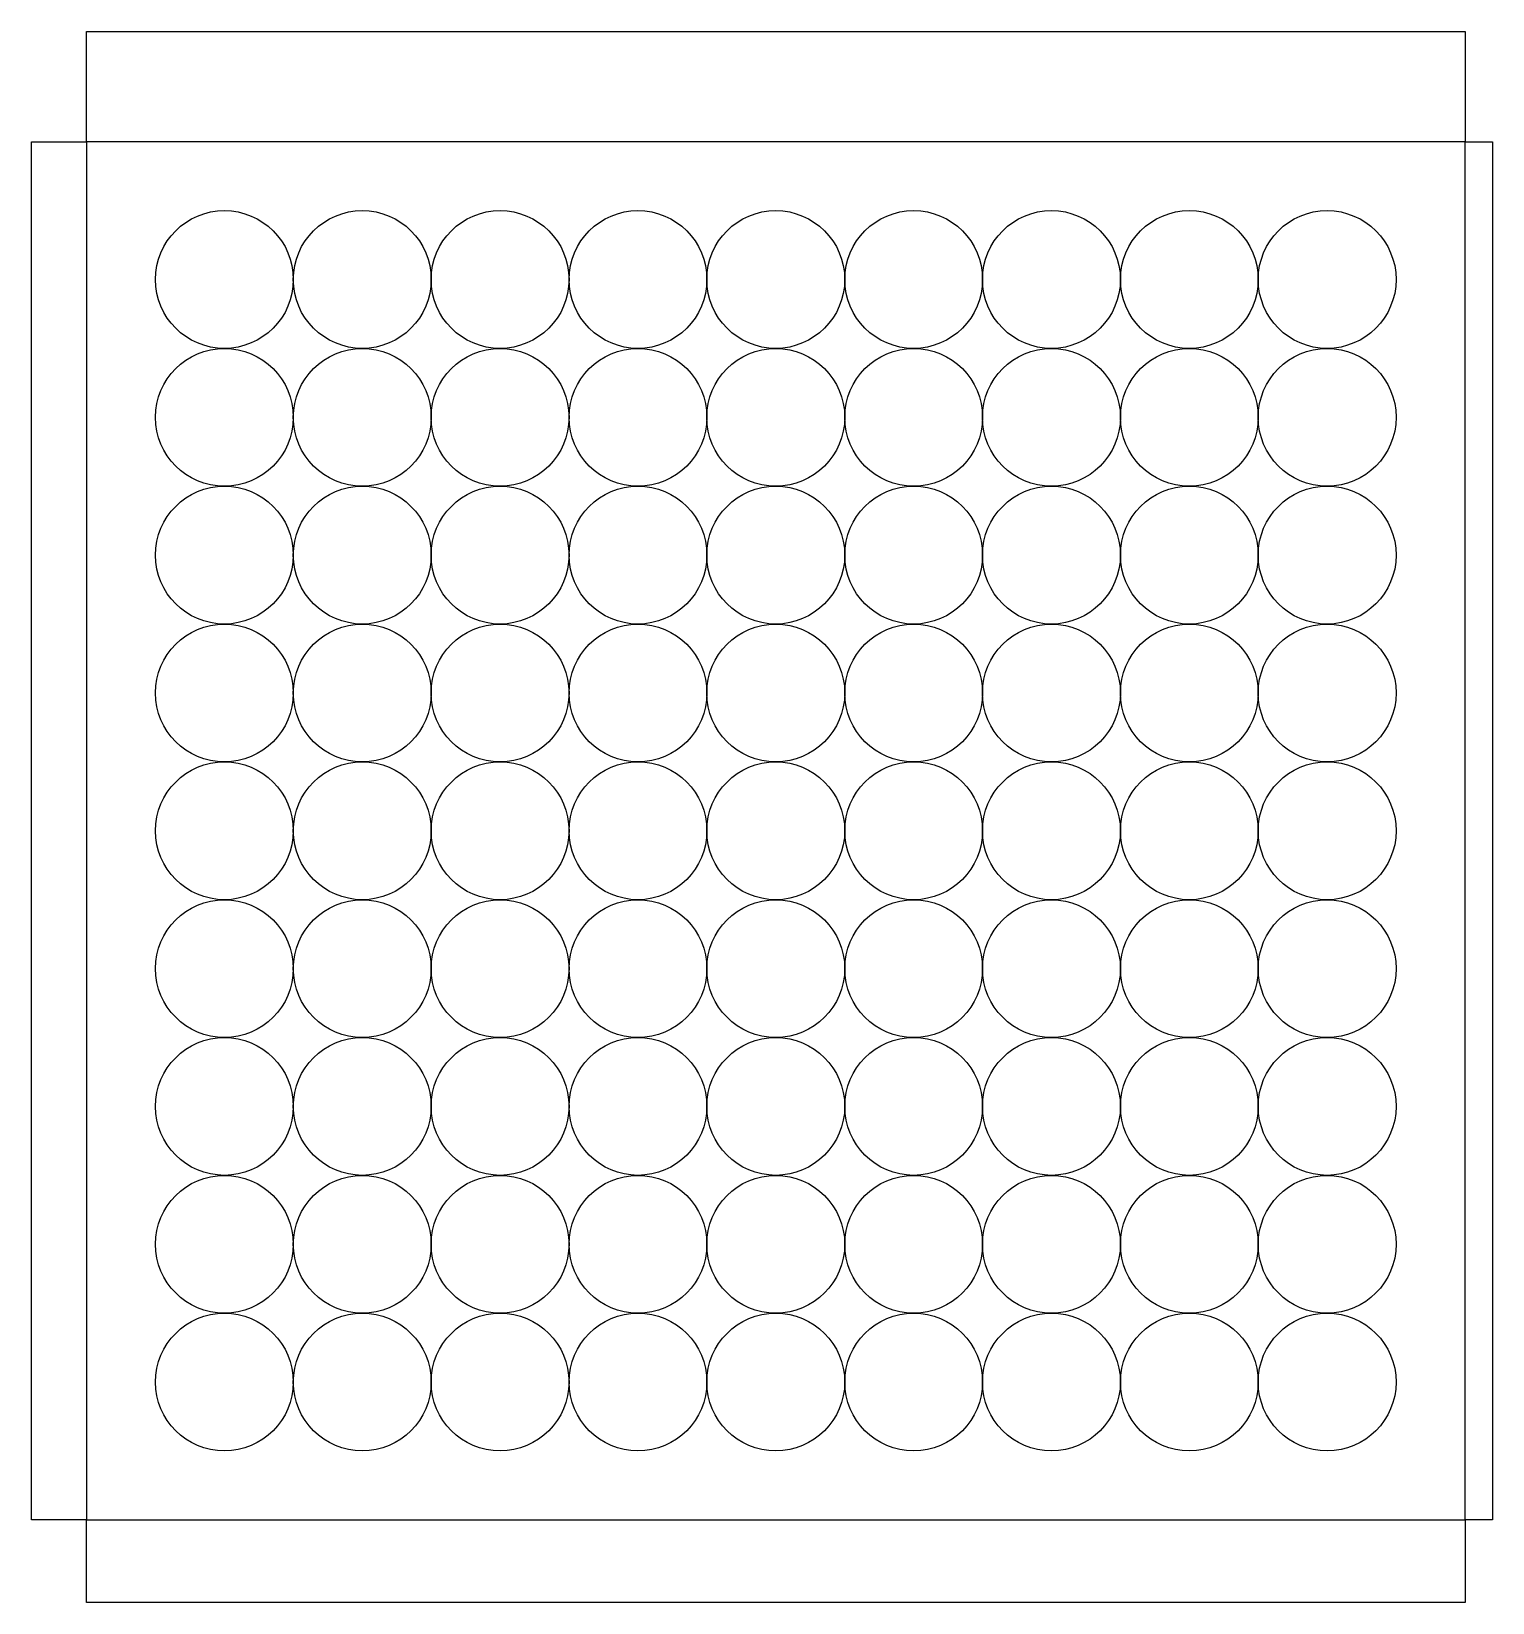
# Model space of a CAD drawing. Header units: metres. Extents: x -2 to 51, y -3 to 54.
import ezdxf

# ---------------------------------------------------------------- set-up
doc = ezdxf.new("R2010")
doc.units = ezdxf.units.M
doc.linetypes.add('DASHED', pattern=[0])
for name, color, linetype in [('CUT', 1, 'Continuous'), ('FOLDS', 6, 'Continuous'), ('PATTERN', 7, 'Continuous')]:
    doc.layers.add(name, color=color, linetype=linetype)

msp = doc.modelspace()

# ---------------------------------------------------------------- linework, layer by layer
at = {"layer": 'CUT'}
for points in [[(50, 50), (0, 50), (0, 54), (50, 54), (50, 50)], [(0, 50), (0, 0), (-2, 0), (-2, 50), (0, 50)], [(0, 0), (50, 0), (50, 50), (0, 50), (0, 0)], [(50, 0), (50, 50), (51, 50), (51, 0), (50, 0)], [(0, 0), (50, 0), (50, -3), (0, -3), (0, 0)]]:
    msp.add_lwpolyline(points, dxfattribs=at)
at = {"layer": 'FOLDS', "linetype": 'DASHED'}
for p, q in [((50, 50), (0, 50)), ((0, 50), (0, 0)), ((50, 0), (50, 50)), ((0, 0), (50, 0))]:
    msp.add_line(p, q, dxfattribs=at)
at = {"layer": 'PATTERN'}
for centre in [(5, 45), (10, 45), (15, 45), (20, 45), (25, 45), (30, 45), (35, 45), (40, 45), (45, 45), (5, 40), (10, 40), (15, 40), (20, 40), (25, 40), (30, 40), (35, 40), (40, 40), (45, 40), (5, 35), (10, 35), (15, 35), (20, 35), (25, 35), (30, 35), (35, 35), (40, 35), (45, 35), (5, 30), (10, 30), (15, 30), (20, 30), (25, 30), (30, 30), (35, 30), (40, 30), (45, 30), (5, 25), (10, 25), (15, 25), (20, 25), (25, 25), (30, 25), (35, 25), (40, 25), (45, 25), (5, 20), (10, 20), (15, 20), (20, 20), (25, 20), (30, 20), (35, 20), (40, 20), (45, 20), (5, 15), (10, 15), (15, 15), (20, 15), (25, 15), (30, 15), (35, 15), (40, 15), (45, 15), (5, 10), (10, 10), (15, 10), (20, 10), (25, 10), (30, 10), (35, 10), (40, 10), (45, 10), (5, 5), (10, 5), (15, 5), (20, 5), (25, 5), (30, 5), (35, 5), (40, 5), (45, 5)]:
    msp.add_circle(centre, 2.5, dxfattribs=at)

doc.saveas('drawing.dxf')
